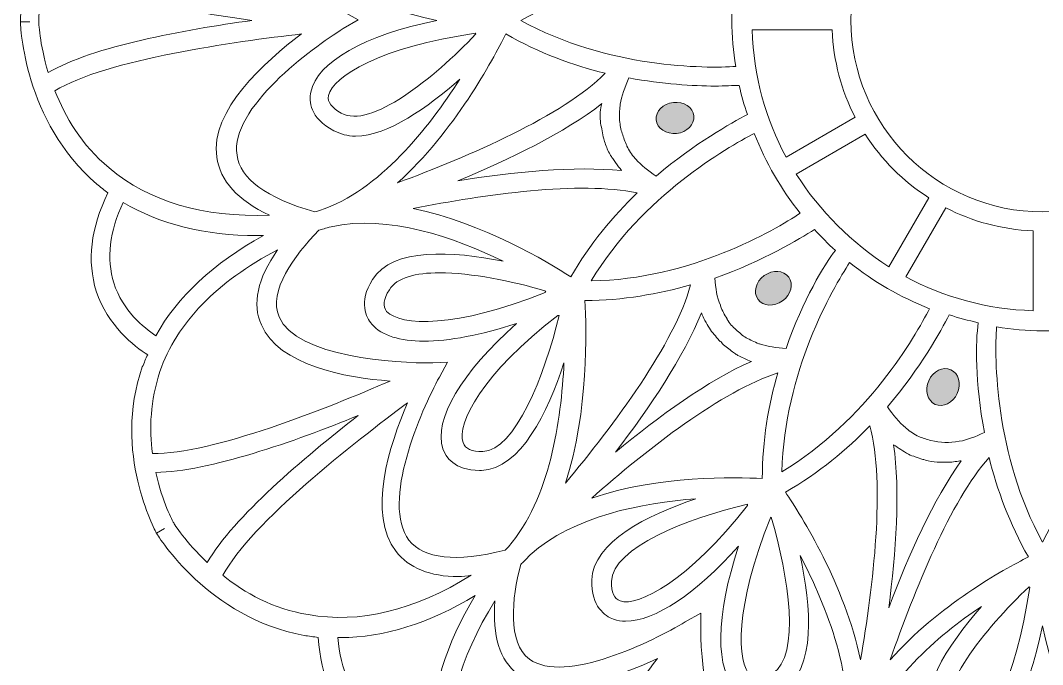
# Model space of a CAD drawing. Header units: inches. Extents: x 0.9 to 5.1, y 0.9 to 5.1.
# Drawn here: x 0.903 to 3, y 1.678 to 3 of the extents above; entities that cross this region are included whole.
import ezdxf

# ---------------------------------------------------------------- set-up
doc = ezdxf.new("R2010")
doc.units = ezdxf.units.IN
doc.header["$MEASUREMENT"] = 0
doc.layers.add('Calque 1', color=7, linetype='Continuous')

# ---------------------------------------------------------------- blocks, each defined once
blk = doc.blocks.new('block 2')
at = {"layer": 'Calque 1', "true_color": 0x414042}
h = blk.add_hatch(color=250, dxfattribs=at)
h.dxf.hatch_style = 2
edge = h.paths.add_edge_path()
edge.add_spline(control_points=[(2.242537043952514, 2.831690202154681), (2.263901017141709, 2.833898120463573), (2.282690125201548, 2.821461637577765), (2.284503757600381, 2.80391280264679), (2.286317389999226, 2.786363967715816), (2.270468803425261, 2.770347757431813), (2.249104830236067, 2.768139839122922), (2.227740857046872, 2.76593192081403), (2.208951748987033, 2.778368403699839), (2.207138116588188, 2.795917238630813), (2.205324484189355, 2.813466073561813), (2.22117307076332, 2.82948228384579), (2.242537043952514, 2.831690202154681)], knot_values=[0, 0, 0, 0, 1, 1, 1, 2, 2, 2, 3, 3, 3, 4, 4, 4, 4], degree=3, periodic=1)
h = blk.add_hatch(color=250, dxfattribs=at)
h.dxf.hatch_style = 2
edge = h.paths.add_edge_path()
edge.add_spline(control_points=[(2.428906033309431, 2.476110251743926), (2.446305203744878, 2.488704836146806), (2.46879673632476, 2.487328549800168), (2.479142203469539, 2.473036490584213), (2.489487794888671, 2.458744259685697), (2.483769571863857, 2.436948549054982), (2.46637040142841, 2.424353964652103), (2.448971230992962, 2.411759380249198), (2.426479946961788, 2.413135323230714), (2.416134355542656, 2.42742755412923), (2.405788888397877, 2.44171961334516), (2.411506862873984, 2.463515667341047), (2.428906033309431, 2.476110251743926)], knot_values=[0, 0, 0, 0, 1, 1, 1, 2, 2, 2, 3, 3, 3, 4, 4, 4, 4], degree=3, periodic=1)
h = blk.add_hatch(color=250, dxfattribs=at)
h.dxf.hatch_style = 2
edge = h.paths.add_edge_path()
edge.add_spline(control_points=[(2.766589447225013, 2.260499668738652), (2.77535883537122, 2.280104609666094), (2.795522412124771, 2.290158091704446), (2.811626532923317, 2.282954637913968), (2.827730653721864, 2.27575118412349), (2.833676304528593, 2.254018913991811), (2.824906916382386, 2.23441397306437), (2.816137528236166, 2.214809032136903), (2.795973951482615, 2.204755550098551), (2.779869830684068, 2.211959003889029), (2.763765709885522, 2.219162457679507), (2.757820059078793, 2.240894727811185), (2.766589447225013, 2.260499668738652)], knot_values=[0, 0, 0, 0, 1, 1, 1, 2, 2, 2, 3, 3, 3, 4, 4, 4, 4], degree=3, periodic=1)
at = {"layer": 'Calque 1', "lineweight": 0}
for points, knots in [([(5.1000001695421, 3), (5.1000001695421, 3.008333418104383), (5.093055725097656, 3.204166624281141), (4.943055894639756, 3.333333333333333), (4.936111450195312, 3.338888804117838), (4.927778032090928, 3.344444486829969), (4.919444613986545, 3.349999957614475), (4.954166836208767, 3.422222137451172), (4.96250025431315, 3.490277820163303), (4.943055894639756, 3.551388846503364), (4.919444613986545, 3.622222264607747), (4.865278032090928, 3.665277693006727), (4.83750025431315, 3.681944317287869), (4.841666751437717, 3.690277735392252), (4.844444698757595, 3.69861094156901), (4.848611195882161, 3.706944359673394), (4.909722222222222, 3.883333206176758), (4.822222391764322, 4.041666666666666), (4.819444444444444, 4.048611111111111), (4.819444444444444, 4.048611111111111), (4.802777608235677, 4.038888931274414), (4.802777608235677, 4.038888931274414), (4.802777608235677, 4.038888931274414), (4.819444444444444, 4.048611111111111), (4.819444444444444, 4.048611111111111), (4.815277947319879, 4.055555555555555), (4.712499830457899, 4.222222222222222), (4.516666836208767, 4.258333312140571), (4.506944444444444, 4.259722179836697), (4.497222476535373, 4.261111047532824), (4.48750008477105, 4.261111047532824), (4.481944613986545, 4.341666645473904), (4.455555809868707, 4.404166645473904), (4.406944698757595, 4.447222179836697), (4.35138914320204, 4.497222158643934), (4.281944698757595, 4.506944444444444), (4.250000423855251, 4.508333312140571), (4.248611450195312, 4.516666624281141), (4.248611450195312, 4.526388910081651), (4.247222476535373, 4.534722222222222), (4.21250025431315, 4.71805551317003), (4.056944529215494, 4.8125), (4.05000008477105, 4.816666709052192), (4.05000008477105, 4.816666709052192), (4.040277693006727, 4.80000008477105), (4.040277693006727, 4.80000008477105), (4.040277693006727, 4.80000008477105), (4.05000008477105, 4.816666709052192), (4.05000008477105, 4.816666709052192), (4.043055640326606, 4.820833418104383), (3.869444529215495, 4.913888931274414), (3.683333502875434, 4.847222222222222), (3.673611111111111, 4.844444486829969), (3.665278116861979, 4.840277777777778), (3.656944698757595, 4.836111068725586), (3.61250008477105, 4.902777777777778), (3.556944529215495, 4.944444444444444), (3.49444474114312, 4.956944359673394), (3.420833587646484, 4.972222116258409), (3.356944825914171, 4.945833206176758), (3.327778074476454, 4.930555449591743), (3.322222603691948, 4.937499894036187), (3.318055894639757, 4.945833206176758), (3.311111450195312, 4.951388782925076), (3.188889185587565, 5.093055407206217), (3.00833363003201, 5.097222116258409), (3.000000423855252, 5.097222116258409), (3.000000423855252, 5.097222116258409), (3.000000423855252, 5.077777650621202), (3.000000423855252, 5.077777650621202), (3.000000423855252, 5.077777650621202), (3.000000423855252, 5.097222116258409), (3.000000423855252, 5.097222116258409), (2.991667005750868, 5.097222116258409), (2.79583379957411, 5.090277671813965), (2.666667090521918, 4.940277629428439), (2.661111619737413, 4.933333184983995), (2.655555937025282, 4.924999872843424), (2.650000466240777, 4.916666560702853), (2.57777828640408, 4.951388782925076), (2.509722603691948, 4.959722095065646), (2.448611577351888, 4.940277629428439), (2.376389397515191, 4.916666560702853), (2.334722730848524, 4.862499872843424), (2.318056106567383, 4.834722095065646), (2.309722688462999, 4.838888804117838), (2.301389482286241, 4.841666539510091), (2.293056064181858, 4.845833248562283), (2.116667217678494, 4.906944380866157), (1.958333757188585, 4.819444338480631), (1.951389312744141, 4.816666603088379), (1.951389312744141, 4.816666603088379), (1.961111492580838, 4.799999978807237), (1.961111492580838, 4.799999978807237), (1.961111492580838, 4.799999978807237), (1.951389312744141, 4.816666603088379), (1.951389312744141, 4.816666603088379), (1.944444868299696, 4.812499894036187), (1.777778201633029, 4.709722201029459), (1.741667111714681, 4.513888888888888), (1.740278244018555, 4.504166709052192), (1.738889376322428, 4.494444423251681), (1.738889376322428, 4.484722243414985), (1.658333778381348, 4.479166666666666), (1.595833778381348, 4.452777756585015), (1.552778244018555, 4.404166645473904), (1.502778265211317, 4.348611089918348), (1.493055979410807, 4.279166645473904), (1.491667111714681, 4.247222158643934), (1.48333379957411, 4.245833290947808), (1.4736115137736, 4.245833290947808), (1.465278201633029, 4.244444423251681), (1.281944910685221, 4.209722306993273), (1.187500423855252, 4.054166581895617), (1.18333371480306, 4.047222137451172), (1.18333371480306, 4.047222137451172), (1.200000339084201, 4.037499957614474), (1.200000339084201, 4.037499957614474), (1.200000339084201, 4.037499957614474), (1.18333371480306, 4.047222137451172), (1.18333371480306, 4.047222137451172), (1.179167005750868, 4.040277693006727), (1.087500360276964, 3.866666581895616), (1.152778201633029, 3.680555555555555), (1.155555937025282, 3.670833375718858), (1.159722646077474, 3.662499957614475), (1.163889355129666, 3.654166751437717), (1.097222646077474, 3.609722349378798), (1.055555979410807, 3.554166793823242), (1.043056064181858, 3.491666793823242), (1.027778307596842, 3.418055640326606), (1.054167217678494, 3.354166878594292), (1.069444974263509, 3.325000127156575), (1.062500529819065, 3.31944465637207), (1.054167217678494, 3.315277947319878), (1.048611640930176, 3.308333502875434), (0.9069450166490343, 3.186111238267686), (0.9027783075968424, 3.005555682712131), (0.9027783075968424, 2.997222476535373), (0.9027783075968424, 2.997222476535373), (0.9222227732340494, 2.997222476535373), (0.9222227732340494, 2.997222476535373), (0.9222227732340494, 2.997222476535373), (0.9027783075968424, 2.997222476535373), (0.9027783075968424, 2.997222476535373), (0.9027783075968424, 2.988889058430989), (0.9097227520412868, 2.793055852254231), (1.059722794426812, 2.66388914320204), (1.066667238871256, 2.658333672417534), (1.075000551011827, 2.65138922797309), (1.081944995456272, 2.645833545260959), (1.047222773234049, 2.573611365424262), (1.038889461093479, 2.505555682712131), (1.058333926730686, 2.44444465637207), (1.081944995456272, 2.373611450195312), (1.136111683315701, 2.330555809868706), (1.163889461093479, 2.313888973659939), (1.159722752041287, 2.305555555555555), (1.156945016649034, 2.297222137451172), (1.152778307596842, 2.28888914320204), (1.091667175292969, 2.11250008477105), (1.179167217678494, 1.954166836208767), (1.181944953070746, 1.947222391764323), (1.181944953070746, 1.947222391764323), (1.198611577351888, 1.956944783528646), (1.198611577351888, 1.956944783528646), (1.198611577351888, 1.956944783528646), (1.181944953070746, 1.947222391764323), (1.181944953070746, 1.947222391764323), (1.186111662122938, 1.940277947319878), (1.288889355129666, 1.773611280653212), (1.484722773234049, 1.73750008477105), (1.494444953070746, 1.736111111111111), (1.504167238871256, 1.734722137451172), (1.513889418707953, 1.733333587646484), (1.519444995456272, 1.652778201633029), (1.545833905537923, 1.590278201633029), (1.594445016649034, 1.547222561306423), (1.65000057220459, 1.497222476535373), (1.719445016649034, 1.487500508626302), (1.751389503479004, 1.486111534966363), (1.75277837117513, 1.477778116861979), (1.75277837117513, 1.468056148952908), (1.754167238871256, 1.459722730848524), (1.788889567057292, 1.27638922797309), (1.944445080227322, 1.181944953070746), (1.951389524671766, 1.177778455946181), (1.951389524671766, 1.177778455946181), (1.961111704508463, 1.194445292154948), (1.961111704508463, 1.194445292154948), (1.961111704508463, 1.194445292154948), (1.951389524671766, 1.177778455946181), (1.951389524671766, 1.177778455946181), (1.956944995456272, 1.175000508626302), (2.05277845594618, 1.123611874050564), (2.17777845594618, 1.123611874050564), (2.2222228580051, 1.123611874050564), (2.270833969116211, 1.130556318495009), (2.319445080227322, 1.147223154703776), (2.327778498331706, 1.150001102023654), (2.337500678168403, 1.15416759914822), (2.34583388434516, 1.158334096272786), (2.39027828640408, 1.091667599148221), (2.445833841959635, 1.050000932481554), (2.508333841959635, 1.037500593397352), (2.523611704508463, 1.034722646077474), (2.540278328789605, 1.033334096272786), (2.554167217678494, 1.033334096272786), (2.60833379957411, 1.033334096272786), (2.651389439900716, 1.052778455946181), (2.673611746893989, 1.063889821370443), (2.679167217678494, 1.056945376925998), (2.683333926730686, 1.048611958821615), (2.69027837117513, 1.04166751437717), (2.812500635782877, 0.9000006781684027), (2.993056191338433, 0.8958341810438367), (3.001389397515191, 0.8958341810438367), (3.001389397515191, 0.8958341810438367), (3.001389397515191, 0.9152785407172308), (3.001389397515191, 0.9152785407172308), (3.001389397515191, 0.9152785407172308), (3.001389397515191, 0.8958341810438367), (3.001389397515191, 0.8958341810438367), (3.009722815619575, 0.8958341810438367), (3.205556021796332, 0.9027786254882812), (3.334722730848524, 1.052778455946181), (3.341667175292969, 1.059722900390625), (3.34583388434516, 1.068056318495009), (3.351389355129665, 1.076389736599392), (3.397222730848524, 1.05416742960612), (3.441667132907444, 1.04166751437717), (3.484722773234049, 1.04166751437717), (3.508333841959635, 1.04166751437717), (3.530556148952908, 1.045834011501736), (3.552778244018555, 1.052778455946181), (3.623611450195312, 1.076389736599392), (3.666667090521918, 1.130556318495009), (3.683333926730686, 1.158334096272786), (3.691667344835069, 1.15416759914822), (3.700000762939453, 1.151389651828342), (3.708333757188585, 1.147223154703776), (3.754166920979817, 1.131945292154948), (3.798611534966363, 1.125000847710503), (3.840278201633029, 1.125000847710503), (3.958333757188585, 1.125000847710503), (4.045833587646484, 1.173611958821615), (4.051389482286242, 1.176389906141493), (4.051389482286242, 1.176389906141493), (4.041667090521918, 1.19305674235026), (4.041667090521918, 1.19305674235026), (4.041667090521918, 1.19305674235026), (4.051389482286242, 1.176389906141493), (4.051389482286242, 1.176389906141493), (4.058333926730685, 1.180556403266059), (4.225000593397352, 1.283334520128038), (4.261111789279513, 1.47916751437717), (4.262500762939453, 1.488889906141493), (4.263889736599392, 1.498611874050564), (4.263889736599392, 1.506945292154948), (4.344445122612847, 1.512500762939453), (4.406945122612847, 1.538889567057292), (4.450000762939453, 1.587500678168403), (4.500000847710504, 1.643056233723958), (4.509722815619575, 1.711111704508463), (4.511111789279513, 1.744444953070746), (4.519445207383897, 1.745833926730686), (4.529167175292969, 1.747222900390625), (4.537500593397352, 1.748611450195312), (4.720834096272786, 1.783333672417535), (4.81527837117513, 1.938889397515191), (4.819444868299696, 1.945833841959635), (4.819444868299696, 1.945833841959635), (4.802778032090928, 1.955556233723958), (4.802778032090928, 1.955556233723958), (4.802778032090928, 1.955556233723958), (4.819444868299696, 1.945833841959635), (4.819444868299696, 1.945833841959635), (4.823611365424262, 1.95277828640408), (4.915278116861979, 2.126389397515191), (4.850000593397352, 2.312500423855252), (4.847222646077474, 2.322222815619575), (4.843056148952908, 2.330555809868706), (4.838889651828342, 2.33888922797309), (4.905556148952908, 2.383333841959635), (4.947222815619575, 2.438889397515191), (4.959723154703775, 2.501389185587565), (4.975001017252604, 2.575000339084201), (4.948612213134766, 2.638889100816515), (4.934723324245876, 2.666666878594292), (4.941667768690321, 2.672222349378798), (4.948612213134766, 2.677778032090929), (4.955556657579209, 2.683333502875434), (5.095833248562283, 2.811111026340061), (5.1000001695421, 2.991666581895616), (5.1000001695421, 3), (5.1000001695421, 3), (5.080555809868707, 3), (5.080555809868707, 3), (5.080555809868707, 3), (5.1000001695421, 3), (5.1000001695421, 3)], [0, 0, 0, 0, 1, 1, 1, 2, 2, 2, 3, 3, 3, 4, 4, 4, 5, 5, 5, 6, 6, 6, 7, 7, 7, 8, 8, 8, 9, 9, 9, 10, 10, 10, 11, 11, 11, 12, 12, 12, 13, 13, 13, 14, 14, 14, 15, 15, 15, 16, 16, 16, 17, 17, 17, 18, 18, 18, 19, 19, 19, 20, 20, 20, 21, 21, 21, 22, 22, 22, 23, 23, 23, 24, 24, 24, 25, 25, 25, 26, 26, 26, 27, 27, 27, 28, 28, 28, 29, 29, 29, 30, 30, 30, 31, 31, 31, 32, 32, 32, 33, 33, 33, 34, 34, 34, 35, 35, 35, 36, 36, 36, 37, 37, 37, 38, 38, 38, 39, 39, 39, 40, 40, 40, 41, 41, 41, 42, 42, 42, 43, 43, 43, 44, 44, 44, 45, 45, 45, 46, 46, 46, 47, 47, 47, 48, 48, 48, 49, 49, 49, 50, 50, 50, 51, 51, 51, 52, 52, 52, 53, 53, 53, 54, 54, 54, 55, 55, 55, 56, 56, 56, 57, 57, 57, 58, 58, 58, 59, 59, 59, 60, 60, 60, 61, 61, 61, 62, 62, 62, 63, 63, 63, 64, 64, 64, 65, 65, 65, 66, 66, 66, 67, 67, 67, 68, 68, 68, 69, 69, 69, 70, 70, 70, 71, 71, 71, 72, 72, 72, 73, 73, 73, 74, 74, 74, 75, 75, 75, 76, 76, 76, 77, 77, 77, 78, 78, 78, 79, 79, 79, 80, 80, 80, 81, 81, 81, 82, 82, 82, 83, 83, 83, 84, 84, 84, 85, 85, 85, 86, 86, 86, 87, 87, 87, 88, 88, 88, 89, 89, 89, 90, 90, 90, 91, 91, 91, 92, 92, 92, 93, 93, 93, 94, 94, 94, 95, 95, 95, 96, 96, 96, 97, 97, 97, 98, 98, 98, 99, 99, 99, 100, 100, 100, 100]), ([(3, 2.606944402058919), (2.783333248562283, 2.606944402058919), (2.606944402058919, 2.783333248562283), (2.606944402058919, 3), (2.606944402058919, 3.216666751437717), (2.783333248562283, 3.393055597941081), (3, 3.393055597941081), (3.216666751437717, 3.393055597941081), (3.393055597941081, 3.216666751437717), (3.393055597941081, 3), (3.393055597941081, 2.783333248562283), (3.216666751437717, 2.606944402058919), (3, 2.606944402058919)], [0, 0, 0, 0, 1, 1, 1, 2, 2, 2, 3, 3, 3, 4, 4, 4, 4]), ([(1.565277735392252, 2.983333375718858), (1.565277735392252, 2.983333375718858), (1.595833248562283, 3.001388973659939), (1.595833248562283, 3.001388973659939), (1.595833248562283, 3.001388973659939), (1.565277735392252, 3.018055597941081), (1.565277735392252, 3.018055597941081), (1.498611026340061, 3.054166793823242), (1.329166624281142, 3.166666666666667), (1.340277777777778, 3.256944444444444), (1.347222222222222, 3.313888973659939), (1.429166687859429, 3.349999957614475), (1.5, 3.369444529215495), (1.505555576748318, 3.368055555555555), (1.513888888888889, 3.365277820163303), (1.526388910081651, 3.36250008477105), (1.640277756585015, 3.326388888888889), (1.736111111111111, 3.215277777777778), (1.797222137451172, 3.125), (1.71805551317003, 3.194444444444444), (1.61527771419949, 3.263888888888889), (1.545833269755045, 3.226388931274414), (1.497222158643934, 3.200000127156575), (1.495833290947808, 3.165277904934353), (1.498611026340061, 3.147222306993272), (1.511111047532823, 3.084722306993272), (1.611111005147298, 3.030555725097656), (1.756944338480631, 3), (1.609722137451172, 2.969444486829969), (1.51111094156901, 2.915277693006727), (1.498611026340061, 2.852777693006727), (1.494444317287869, 2.834722095065647), (1.495833290947808, 2.799999872843424), (1.545833269755045, 2.773611068725586), (1.559722158643934, 2.766666624281141), (1.573611047532823, 2.76249991522895), (1.590277671813965, 2.76249991522895), (1.656944380866157, 2.76249991522895), (1.738888740539551, 2.822222179836697), (1.804166581895616, 2.879166497124566), (1.74027771419949, 2.779166539510091), (1.640277650621202, 2.651388804117838), (1.516666624281142, 2.609722137451172), (1.513888888888889, 2.608333163791233), (1.511111047532823, 2.608333163791233), (1.506944444444444, 2.606944402058919), (1.40694448682997, 2.636111153496636), (1.35277779897054, 2.674999872843424), (1.347222222222222, 2.723610983954535), (1.331944465637207, 2.819444444444444), (1.5, 2.943055470784505), (1.565277735392252, 2.983333375718858)], [0, 0, 0, 0, 1, 1, 1, 2, 2, 2, 3, 3, 3, 4, 4, 4, 5, 5, 5, 6, 6, 6, 7, 7, 7, 8, 8, 8, 9, 9, 9, 10, 10, 10, 11, 11, 11, 12, 12, 12, 13, 13, 13, 14, 14, 14, 15, 15, 15, 16, 16, 16, 17, 17, 17, 17]), ([(1.377777735392252, 3), (1.238888846503364, 2.980555640326606), (1.05277771419949, 2.947222179836697), (0.9597222010294596, 2.893055597941081), (0.9416666030883789, 2.952777862548828), (0.9402777353922526, 2.997222264607747), (0.9402777353922526, 3), (0.9402777353922526, 3.002777735392252), (0.9416666030883789, 3.048611111111111), (0.9597222010294596, 3.105555640326606), (1.054166687859429, 3.052777820163303), (1.238888846503364, 3.019444359673394), (1.377777735392252, 3)], [0, 0, 0, 0, 1, 1, 1, 2, 2, 2, 3, 3, 3, 4, 4, 4, 4]), ([(1.929166581895616, 3), (2.108333163791233, 3.098611195882161), (2.308333290947808, 3.098611195882161), (2.370833290947808, 3.094444486829969), (2.366666581895616, 3.063888973659939), (2.362499872843424, 3.031944486829969), (2.362499872843424, 3), (2.362499872843424, 2.96805551317003), (2.365277608235677, 2.936111026340061), (2.370833290947808, 2.90555551317003), (2.308333290947808, 2.901388804117838), (2.108333375718858, 2.901388804117838), (1.929166581895616, 3)], [0, 0, 0, 0, 1, 1, 1, 2, 2, 2, 3, 3, 3, 4, 4, 4, 4]), ([(2.404166751437717, 2.980555640326606), (2.404166751437717, 2.980555640326606), (2.568055682712131, 2.980555640326606), (2.568055682712131, 2.980555640326606), (2.570833418104383, 2.916666666666667), (2.587500042385525, 2.855555640326606), (2.615277820163303, 2.801389058430989), (2.615277820163303, 2.801389058430989), (2.473611195882161, 2.719444698757596), (2.473611195882161, 2.719444698757596), (2.431944529215495, 2.797222137451172), (2.406944486829969, 2.886111153496636), (2.404166751437717, 2.980555640326606)], [0, 0, 0, 0, 1, 1, 1, 2, 2, 2, 3, 3, 3, 4, 4, 4, 4]), ([(0.9736110899183484, 2.855555640326606), (1.077777756585015, 2.919444613986545), (1.345833248562283, 2.95694457160102), (1.479166666666667, 2.972222222222222), (1.404166645473904, 2.915277693006727), (1.291666666666667, 2.815277735392252), (1.305555555555556, 2.719444486829969), (1.3125, 2.670833375718858), (1.348611089918349, 2.630555682712131), (1.413888931274414, 2.599999957614475), (1.276388910081651, 2.595833248562283), (1.166666666666667, 2.627777735392252), (1.084722306993273, 2.697222179836697), (1.027777777777778, 2.744444529215495), (0.9944444232516818, 2.802777820163303), (0.9736110899183484, 2.855555640326606)], [0, 0, 0, 0, 1, 1, 1, 2, 2, 2, 3, 3, 3, 4, 4, 4, 5, 5, 5, 5]), ([(1.836111068725586, 2.973611195882161), (1.836111068725586, 2.973611195882161), (1.837500042385525, 2.972222222222222), (1.837500042385525, 2.972222222222222), (1.75, 2.880555470784505), (1.620833396911621, 2.776388804117838), (1.561111132303874, 2.809722264607747), (1.541666666666667, 2.820833418104383), (1.53194448682997, 2.83194457160102), (1.534722222222222, 2.845833460489909), (1.543055534362793, 2.884722179836697), (1.641666624281141, 2.945833418104383), (1.836111068725586, 2.973611195882161)], [0, 0, 0, 0, 1, 1, 1, 2, 2, 2, 3, 3, 3, 4, 4, 4, 4]), ([(1.898611068725586, 2.972222222222222), (1.966666539510091, 2.933333290947808), (2.037499957614475, 2.906944486829969), (2.102777693006727, 2.891666624281141), (2.016666624281141, 2.804166581895616), (1.822222179836697, 2.720833248562283), (1.676388846503364, 2.666666666666667), (1.793055640326606, 2.770833333333333), (1.872222264607747, 2.919444402058919), (1.898611068725586, 2.972222222222222)], [0, 0, 0, 0, 1, 1, 1, 2, 2, 2, 3, 3, 3, 3]), ([(2.206944359673394, 2.680555555555555), (2.190277735392252, 2.691666709052192), (2.176388846503364, 2.702777862548828), (2.165277693006727, 2.715277777777778), (2.165277693006727, 2.715277777777778), (2.163888719346788, 2.716666751437717), (2.163888719346788, 2.716666751437717), (2.156944274902344, 2.7250001695421), (2.151388804117838, 2.733333375718858), (2.147222095065647, 2.741666793823242), (2.147222095065647, 2.741666793823242), (2.147222095065647, 2.741666793823242), (2.147222095065647, 2.743055767483181), (2.143055386013455, 2.751389185587565), (2.140277650621202, 2.759722391764323), (2.13749991522895, 2.768055809868706), (2.134722179836697, 2.77638922797309), (2.133333206176758, 2.784722434149848), (2.131944444444444, 2.794444613986545), (2.131944444444444, 2.794444613986545), (2.131944444444444, 2.795833587646484), (2.131944444444444, 2.795833587646484), (2.131944444444444, 2.805555767483181), (2.131944444444444, 2.815277947319878), (2.133333418104383, 2.825000339084201), (2.133333418104383, 2.826389312744141), (2.133333418104383, 2.826389312744141), (2.133333418104383, 2.827778074476454), (2.136111153496636, 2.844444698757596), (2.143055597941081, 2.863889270358615), (2.151389016045465, 2.88194465637207), (2.220833460489909, 2.86944474114312), (2.283333460489909, 2.865278032090929), (2.327777862548828, 2.865278032090929), (2.348611195882161, 2.865278032090929), (2.365277820163303, 2.866667005750868), (2.377777947319878, 2.866667005750868), (2.38194465637207, 2.845833672417534), (2.387500127156575, 2.826389312744141), (2.39444457160102, 2.80694474114312), (2.361111111111111, 2.788888931274414), (2.287499957614475, 2.748611026340061), (2.206944359673394, 2.680555555555555)], [0, 0, 0, 0, 1, 1, 1, 2, 2, 2, 3, 3, 3, 4, 4, 4, 5, 5, 5, 6, 6, 6, 7, 7, 7, 8, 8, 8, 9, 9, 9, 10, 10, 10, 11, 11, 11, 12, 12, 12, 13, 13, 13, 14, 14, 14, 14]), ([(2.242537043952514, 2.831690202154681), (2.263901017141709, 2.833898120463573), (2.282690125201548, 2.821461637577765), (2.284503757600381, 2.80391280264679), (2.286317389999226, 2.786363967715816), (2.270468803425261, 2.770347757431813), (2.249104830236067, 2.768139839122922), (2.227740857046872, 2.76593192081403), (2.208951748987033, 2.778368403699839), (2.207138116588188, 2.795917238630813), (2.205324484189355, 2.813466073561813), (2.22117307076332, 2.82948228384579), (2.242537043952514, 2.831690202154681)], [0, 0, 0, 0, 1, 1, 1, 2, 2, 2, 3, 3, 3, 4, 4, 4, 4]), ([(2.09305551317003, 2.793055640326606), (2.09305551317003, 2.7875001695421), (2.094444486829969, 2.781944486829969), (2.095833248562283, 2.777777777777778), (2.097222222222222, 2.772222306993272), (2.097222222222222, 2.766666624281141), (2.098610983954535, 2.761111153496636), (2.098610983954535, 2.759722179836697), (2.099999957614475, 2.758333418104383), (2.099999957614475, 2.756944444444444), (2.099999957614475, 2.755555470784505), (2.099999957614475, 2.752777735392252), (2.101388931274414, 2.751388973659939), (2.104166666666667, 2.743055555555555), (2.106944402058919, 2.734722349378798), (2.111111111111111, 2.727777904934353), (2.111111111111111, 2.726388931274414), (2.11250008477105, 2.726388931274414), (2.11250008477105, 2.7250001695421), (2.11250008477105, 2.723611195882161), (2.113889058430989, 2.722222434149848), (2.115277820163303, 2.720833460489909), (2.116666793823242, 2.718055725097656), (2.119444529215495, 2.715277989705403), (2.120833290947808, 2.712500042385525), (2.125, 2.70694457160102), (2.129166709052192, 2.700000127156575), (2.133333206176758, 2.695833418104383), (2.134722179836697, 2.694444444444444), (2.134722179836697, 2.693055682712131), (2.13611094156901, 2.691666709052192), (2.040277693006727, 2.701388888888889), (1.913888719346788, 2.688888973659939), (1.799999872843424, 2.670833375718858), (1.906944274902344, 2.715277777777778), (2.019444359673394, 2.76944457160102), (2.095833248562283, 2.829166624281141), (2.091666751437717, 2.818055470784505), (2.091666751437717, 2.805555555555555), (2.09305551317003, 2.793055640326606)], [0, 0, 0, 0, 1, 1, 1, 2, 2, 2, 3, 3, 3, 4, 4, 4, 5, 5, 5, 6, 6, 6, 7, 7, 7, 8, 8, 8, 9, 9, 9, 10, 10, 10, 11, 11, 11, 12, 12, 12, 13, 13, 13, 13]), ([(2.073611153496636, 2.465277777777778), (2.179166793823242, 2.640277862548828), (2.352777904934353, 2.738888846503364), (2.408333460489909, 2.768055597941081), (2.431944529215495, 2.708333333333333), (2.463889016045464, 2.652777777777778), (2.502777947319878, 2.604166666666667), (2.44999991522895, 2.569444444444444), (2.277777777777778, 2.46805551317003), (2.073611153496636, 2.465277777777778)], [0, 0, 0, 0, 1, 1, 1, 2, 2, 2, 3, 3, 3, 3]), ([(2.494444529215495, 2.684722264607747), (2.494444529215495, 2.684722264607747), (2.636111153496636, 2.766666624281141), (2.636111153496636, 2.766666624281141), (2.669444402058919, 2.713888804117838), (2.713889016045464, 2.669444402058919), (2.766666624281141, 2.636111153496636), (2.766666624281141, 2.636111153496636), (2.684722264607747, 2.494444529215495), (2.684722264607747, 2.494444529215495), (2.608333375718858, 2.543055640326606), (2.543055640326606, 2.608333375718858), (2.494444529215495, 2.684722264607747)], [0, 0, 0, 0, 1, 1, 1, 2, 2, 2, 3, 3, 3, 4, 4, 4, 4]), ([(2.168055640326606, 2.645833333333333), (2.119444529215495, 2.598611195882161), (2.070833418104383, 2.541666666666667), (2.031944486829969, 2.473611195882161), (1.984722349378798, 2.504166709052192), (1.851388931274414, 2.584722306993272), (1.708333333333333, 2.613889058430989), (1.855555640326606, 2.643055597941081), (2.051388846503364, 2.670833375718858), (2.168055640326606, 2.645833333333333)], [0, 0, 0, 0, 1, 1, 1, 2, 2, 2, 3, 3, 3, 3]), ([(1.09444448682997, 2.461111068725586), (1.079166730244954, 2.511111153496636), (1.084722306993273, 2.566666709052192), (1.113888952467177, 2.626388761732313), (1.188888973659939, 2.581944359673394), (1.280555619133843, 2.558333290947808), (1.388888888888889, 2.558333290947808), (1.393055597941081, 2.558333290947808), (1.397222201029459, 2.558333290947808), (1.401388910081651, 2.558333290947808), (1.298611111111111, 2.501388761732313), (1.225000063578288, 2.433333502875434), (1.180555555555556, 2.352777693006727), (1.15555551317003, 2.369444529215495), (1.112499978807237, 2.404166751437717), (1.09444448682997, 2.461111068725586)], [0, 0, 0, 0, 1, 1, 1, 2, 2, 2, 3, 3, 3, 4, 4, 4, 5, 5, 5, 5]), ([(1.748611132303874, 2.297222137451172), (1.673611111111111, 2.295833163791233), (1.46944448682997, 2.308333079020182), (1.433333290947808, 2.391666412353516), (1.411111089918349, 2.444444020589192), (1.463888804117838, 2.516666412353516), (1.515277756585015, 2.569444232516819), (1.520833333333333, 2.570833206176758), (1.529166645473904, 2.57361094156901), (1.54027779897054, 2.576388676961263), (1.656944486829969, 2.602777481079102), (1.794444402058919, 2.55416636996799), (1.893055597941081, 2.505555258856879), (1.790277904934353, 2.526388592190213), (1.666666666666667, 2.534722010294596), (1.625, 2.468055301242404), (1.595833354526096, 2.420833163791233), (1.612499978807237, 2.390277438693576), (1.623611132303874, 2.376388549804688), (1.644444465637207, 2.352777269151475), (1.681944423251682, 2.341666327582465), (1.730555534362793, 2.341666327582465), (1.781944486829969, 2.341666327582465), (1.847222222222222, 2.354166242811415), (1.920833375718858, 2.377777523464627), (1.808333290947808, 2.277777353922526), (1.75, 2.180555131700304), (1.769444465637207, 2.120833079020182), (1.775000042385525, 2.104166242811415), (1.793055640326606, 2.076388465033637), (1.844444486829969, 2.076388465033637), (1.845833460489909, 2.076388465033637), (1.847222222222222, 2.076388465033637), (1.848611195882161, 2.076388465033637), (1.929166793823242, 2.079166412353516), (1.984722349378798, 2.195832994249132), (2.018055597941081, 2.29722171359592), (2.012500127156575, 2.179166158040364), (1.988888846503364, 2.018054962158203), (1.904166751437717, 1.919443766276042), (1.901389016045464, 1.916665818956163), (1.900000042385525, 1.915277269151476), (1.897222306993273, 1.912499321831597), (1.795833375718858, 1.887499491373698), (1.730555640326606, 1.894443935818142), (1.700000127156575, 1.93333265516493), (1.641666836208767, 2.009721544053819), (1.725000169542101, 2.199999491373698), (1.762500127156575, 2.268054962158203), (1.762500127156575, 2.268054962158203), (1.779166751437717, 2.298610687255859), (1.779166751437717, 2.298610687255859), (1.779166751437717, 2.298610687255859), (1.748611132303874, 2.297222137451172), (1.748611132303874, 2.297222137451172)], [0, 0, 0, 0, 1, 1, 1, 2, 2, 2, 3, 3, 3, 4, 4, 4, 5, 5, 5, 6, 6, 6, 7, 7, 7, 8, 8, 8, 9, 9, 9, 10, 10, 10, 11, 11, 11, 12, 12, 12, 13, 13, 13, 14, 14, 14, 15, 15, 15, 16, 16, 16, 17, 17, 17, 18, 18, 18, 18]), ([(2.719444486829969, 2.473611195882161), (2.719444486829969, 2.473611195882161), (2.801388846503364, 2.615277820163303), (2.801388846503364, 2.615277820163303), (2.85555542839898, 2.587500042385525), (2.915277693006727, 2.570833418104383), (2.98055542839898, 2.568055682712131), (2.98055542839898, 2.568055682712131), (2.98055542839898, 2.404166751437717), (2.98055542839898, 2.404166751437717), (2.886111153496636, 2.406944274902344), (2.797222137451172, 2.431944529215495), (2.719444486829969, 2.473611195882161)], [0, 0, 0, 0, 1, 1, 1, 2, 2, 2, 3, 3, 3, 4, 4, 4, 4]), ([(2.473611195882161, 2.326388888888889), (2.454166836208767, 2.327777862548828), (2.436111238267686, 2.330555386013455), (2.419444613986545, 2.336111280653212), (2.419444613986545, 2.336111280653212), (2.418055640326606, 2.336111280653212), (2.418055640326606, 2.336111280653212), (2.408333460489909, 2.340277777777778), (2.400000042385525, 2.344444698757596), (2.391666836208767, 2.348611195882161), (2.391666836208767, 2.348611195882161), (2.391666836208767, 2.348611195882161), (2.391666836208767, 2.348611195882161), (2.384722391764323, 2.352777693006727), (2.377777947319878, 2.359722137451172), (2.370833502875434, 2.365278032090929), (2.363889058430989, 2.370833502875434), (2.358333587646484, 2.377777947319878), (2.352777904934353, 2.386111365424262), (2.352777904934353, 2.386111365424262), (2.352777904934353, 2.386111365424262), (2.352777904934353, 2.387500339084201), (2.347222434149848, 2.395833757188585), (2.343055725097656, 2.404167175292969), (2.338889016045464, 2.41388914320204), (2.338889016045464, 2.41388914320204), (2.338889016045464, 2.415278116861979), (2.338889016045464, 2.415278116861979), (2.33194457160102, 2.431944953070746), (2.329166836208767, 2.450000339084201), (2.327777862548828, 2.470833672417534), (2.427777820163303, 2.506944868299696), (2.501388973659939, 2.551389270358615), (2.531944486829969, 2.57083363003201), (2.545833375718858, 2.555555767483181), (2.559722264607747, 2.541666878594292), (2.575000127156575, 2.527777989705403), (2.552777820163303, 2.5), (2.508333418104383, 2.426389058430989), (2.473611195882161, 2.326388888888889)], [0, 0, 0, 0, 1, 1, 1, 2, 2, 2, 3, 3, 3, 4, 4, 4, 5, 5, 5, 6, 6, 6, 7, 7, 7, 8, 8, 8, 9, 9, 9, 10, 10, 10, 11, 11, 11, 12, 12, 12, 13, 13, 13, 13]), ([(1.188888867696126, 2.279166751437717), (1.223611089918349, 2.379166920979817), (1.305555555555556, 2.463889016045464), (1.430555555555556, 2.529166751437717), (1.388888888888889, 2.469444486829969), (1.377777735392252, 2.418055640326606), (1.397222201029459, 2.375), (1.433333290947808, 2.291666666666667), (1.569444444444444, 2.266666836208767), (1.661111089918348, 2.259722391764323), (1.536111089918349, 2.205555809868707), (1.294444402058919, 2.108333587646484), (1.173611111111111, 2.111111111111111), (1.166666666666667, 2.161111195882161), (1.169444402058919, 2.219444274902344), (1.188888867696126, 2.279166751437717)], [0, 0, 0, 0, 1, 1, 1, 2, 2, 2, 3, 3, 3, 4, 4, 4, 5, 5, 5, 5]), ([(2.465277777777778, 2.07361094156901), (2.469444486829969, 2.277777777777778), (2.569444444444444, 2.44999991522895), (2.604166666666667, 2.502777523464627), (2.652777777777778, 2.463888592190213), (2.708333333333333, 2.431944105360243), (2.768055597941081, 2.408333248562283), (2.738888846503364, 2.351388719346788), (2.640277862548828, 2.179166581895616), (2.465277777777778, 2.07361094156901)], [0, 0, 0, 0, 1, 1, 1, 2, 2, 2, 3, 3, 3, 3]), ([(1.979166666666667, 2.441666497124566), (1.797222137451172, 2.368055555555555), (1.681944423251682, 2.372222052680121), (1.654166645473904, 2.402777777777778), (1.645833333333333, 2.4125001695421), (1.647222201029459, 2.427777608235677), (1.659722222222222, 2.447222179836697), (1.674999978807237, 2.472222222222222), (1.713888910081651, 2.481944402058919), (1.762500021192762, 2.481944402058919), (1.827777862548828, 2.481944402058919), (1.911111195882161, 2.465277777777778), (1.980555640326606, 2.444444444444444), (1.979166666666667, 2.441666497124566), (1.979166666666667, 2.441666497124566), (1.979166666666667, 2.441666497124566)], [0, 0, 0, 0, 1, 1, 1, 2, 2, 2, 3, 3, 3, 4, 4, 4, 5, 5, 5, 5]), ([(2.428906033309431, 2.476110251743926), (2.446305203744878, 2.488704836146806), (2.46879673632476, 2.487328549800168), (2.479142203469539, 2.473036490584213), (2.489487794888671, 2.458744259685697), (2.483769571863857, 2.436948549054982), (2.46637040142841, 2.424353964652103), (2.448971230992962, 2.411759380249198), (2.426479946961788, 2.413135323230714), (2.416134355542656, 2.42742755412923), (2.405788888397877, 2.44171961334516), (2.411506862873984, 2.463515667341047), (2.428906033309431, 2.476110251743926)], [0, 0, 0, 0, 1, 1, 1, 2, 2, 2, 3, 3, 3, 4, 4, 4, 4]), ([(2.061111026340061, 2.42500008477105), (2.138888888888889, 2.42500008477105), (2.212499830457899, 2.438888973659939), (2.277777777777778, 2.45694457160102), (2.245833290947808, 2.337500254313151), (2.120833290947808, 2.169444613986545), (2.020833333333333, 2.05000008477105), (2.069444444444444, 2.19861094156901), (2.063888973659939, 2.365277608235677), (2.061111026340061, 2.42500008477105), (2.061111026340061, 2.42500008477105), (2.061111026340061, 2.42500008477105), (2.061111026340061, 2.42500008477105)], [0, 0, 0, 0, 1, 1, 1, 2, 2, 2, 3, 3, 3, 4, 4, 4, 4]), ([(2.005555470784505, 2.394444359673394), (2.006944444444444, 2.394444359673394), (2.006944444444444, 2.394444359673394), (2.008333206176758, 2.394444359673394), (1.977777693006727, 2.270833333333333), (1.91805542839898, 2.116666581895616), (1.851388719346788, 2.115277608235677), (1.829166412353516, 2.113888634575738), (1.815277523464627, 2.120833079020182), (1.811111026340061, 2.133332994249132), (1.797222137451172, 2.172222137451172), (1.849999957614475, 2.274999830457899), (2.005555470784505, 2.394444359673394)], [0, 0, 0, 0, 1, 1, 1, 2, 2, 2, 3, 3, 3, 4, 4, 4, 4]), ([(2.402777777777778, 2.30000008477105), (2.313888973659939, 2.261111365424262), (2.212500042385525, 2.1875), (2.123611026340061, 2.113889058430989), (2.194444444444444, 2.205555809868707), (2.263888888888889, 2.309722476535373), (2.299999872843424, 2.400000254313151), (2.304166581895616, 2.388889312744141), (2.309722052680121, 2.379166920979817), (2.316666497124566, 2.368055979410807), (2.319444232516819, 2.363889482286241), (2.322221967909071, 2.359722561306424), (2.326388676961263, 2.355556064181858), (2.329166412353516, 2.351389567057292), (2.333333121405707, 2.347222646077474), (2.33611085679796, 2.343056148952908), (2.337499830457899, 2.341667175292969), (2.338888592190213, 2.340278201633029), (2.340277565850152, 2.340278201633029), (2.341666539510091, 2.33888922797309), (2.341666539510091, 2.337500254313151), (2.343055301242404, 2.336111704508463), (2.349999745686849, 2.330556233723958), (2.356944190131293, 2.325000762939453), (2.363888634575738, 2.319444868299696), (2.365277608235677, 2.318055894639757), (2.36666636996799, 2.318055894639757), (2.36805534362793, 2.316666920979817), (2.370833079020182, 2.315277947319878), (2.372222052680121, 2.313888973659939), (2.374999788072374, 2.312500423855252), (2.383333206176758, 2.308333926730686), (2.390277650621202, 2.304167005750868), (2.39861085679796, 2.301389482286241), (2.401388804117838, 2.30000008477105), (2.402777777777778, 2.30000008477105), (2.402777777777778, 2.30000008477105)], [0, 0, 0, 0, 1, 1, 1, 2, 2, 2, 3, 3, 3, 4, 4, 4, 5, 5, 5, 6, 6, 6, 7, 7, 7, 8, 8, 8, 9, 9, 9, 10, 10, 10, 11, 11, 11, 12, 12, 12, 12]), ([(2.880555470784505, 2.154166751437717), (2.862499872843424, 2.145833333333333), (2.845833248562283, 2.138888888888889), (2.829166624281141, 2.136111365424262), (2.829166624281141, 2.136111365424262), (2.829166624281141, 2.136111365424262), (2.829166624281141, 2.136111365424262), (2.808333290947808, 2.131944868299696), (2.790277693006727, 2.133333418104383), (2.770833333333333, 2.137500339084201), (2.76249991522895, 2.14027828640408), (2.754166709052192, 2.143055809868707), (2.745833290947808, 2.145833757188585), (2.745833290947808, 2.145833757188585), (2.745833290947808, 2.145833757188585), (2.745833290947808, 2.145833757188585), (2.737499872843424, 2.150000254313151), (2.727777693006727, 2.155556148952908), (2.720833248562283, 2.162500593397352), (2.720833248562283, 2.162500593397352), (2.719444274902344, 2.162500593397352), (2.719444274902344, 2.163889567057292), (2.705555386013455, 2.175000508626302), (2.693055470784505, 2.19027837117513), (2.681944317287869, 2.206945207383897), (2.749999788072374, 2.287500593397352), (2.791666454739041, 2.362500932481554), (2.808333290947808, 2.395834181043837), (2.827777650621202, 2.388889736599392), (2.847222222222222, 2.384723239474826), (2.868055555555555, 2.379167344835069), (2.86250008477105, 2.341666751437717), (2.861111111111111, 2.256944444444444), (2.880555470784505, 2.154166751437717)], [0, 0, 0, 0, 1, 1, 1, 2, 2, 2, 3, 3, 3, 4, 4, 4, 5, 5, 5, 6, 6, 6, 7, 7, 7, 8, 8, 8, 9, 9, 9, 10, 10, 10, 11, 11, 11, 11]), ([(3, 1.929166581895616), (2.901388804117838, 2.108333163791233), (2.901388804117838, 2.308333079020182), (2.90555551317003, 2.370833079020182), (2.936111026340061, 2.366666581895616), (2.96805551317003, 2.362499660915799), (3, 2.362499660915799), (3.031944486829969, 2.362499660915799), (3.063888973659939, 2.365277608235677), (3.094444486829969, 2.370833079020182), (3.098611195882161, 2.308333502875434), (3.098611195882161, 2.109722137451172), (3, 1.929166581895616)], [0, 0, 0, 0, 1, 1, 1, 2, 2, 2, 3, 3, 3, 4, 4, 4, 4]), ([(2.766589447225013, 2.260499668738652), (2.77535883537122, 2.280104609666094), (2.795522412124771, 2.290158091704446), (2.811626532923317, 2.282954637913968), (2.827730653721864, 2.27575118412349), (2.833676304528593, 2.254018913991811), (2.824906916382386, 2.23441397306437), (2.816137528236166, 2.214809032136903), (2.795973951482615, 2.204755550098551), (2.779869830684068, 2.211959003889029), (2.763765709885522, 2.219162457679507), (2.757820059078793, 2.240894727811185), (2.766589447225013, 2.260499668738652)], [0, 0, 0, 0, 1, 1, 1, 2, 2, 2, 3, 3, 3, 4, 4, 4, 4]), ([(2.456944359673394, 2.276388804117838), (2.4375, 2.21111085679796), (2.424999872843424, 2.13749991522895), (2.424999872843424, 2.059722052680121), (2.36805534362793, 2.0625), (2.213888804117838, 2.066666497124566), (2.07499991522895, 2.019444359673394), (2.1875, 2.119444529215495), (2.34305551317003, 2.240277608235677), (2.456944359673394, 2.276388804117838)], [0, 0, 0, 0, 1, 1, 1, 2, 2, 2, 3, 3, 3, 3]), ([(1.318055576748318, 1.861111111111111), (1.376388867696126, 1.969444274902344), (1.588888910081651, 2.134722391764323), (1.697222179836697, 2.215277777777778), (1.659722222222222, 2.129166497124566), (1.613888846503364, 1.986111111111111), (1.673611111111111, 1.909722222222222), (1.700000021192762, 1.876388973659939), (1.743055555555555, 1.858333163791233), (1.801388846503364, 1.858333163791233), (1.809722264607747, 1.858333163791233), (1.819444444444444, 1.859722137451172), (1.827777650621202, 1.861111111111111), (1.711110962761773, 1.788888719346788), (1.598610983954535, 1.76111094156901), (1.493055449591743, 1.780555725097656), (1.420833375718858, 1.791666666666667), (1.362499978807237, 1.82499991522895), (1.318055576748318, 1.861111111111111)], [0, 0, 0, 0, 1, 1, 1, 2, 2, 2, 3, 3, 3, 4, 4, 4, 5, 5, 5, 6, 6, 6, 6]), ([(1.216666645473904, 1.969444274902344), (1.215277777777778, 1.970833248562283), (1.194444444444444, 2.01111094156901), (1.180555555555556, 2.072221967909071), (1.288888931274414, 2.07361094156901), (1.466666645473904, 2.13611094156901), (1.595833354526096, 2.188888549804688), (1.484722243414985, 2.102777269151475), (1.340277777777778, 1.980555216471354), (1.286111195882161, 1.887499491373698), (1.241666687859429, 1.929166581895616), (1.21805551317003, 1.966666751437717), (1.216666645473904, 1.969444274902344)], [0, 0, 0, 0, 1, 1, 1, 2, 2, 2, 3, 3, 3, 4, 4, 4, 4]), ([(2.645833333333333, 2.168055640326606), (2.677777820163303, 2.048611111111111), (2.652777777777778, 1.838888804117838), (2.626388973659939, 1.6875), (2.594444486829969, 1.840277777777778), (2.505555682712131, 1.983333163791233), (2.472222222222222, 2.031944274902344), (2.541666666666667, 2.070833418104383), (2.598611195882161, 2.119444529215495), (2.645833333333333, 2.168055640326606)], [0, 0, 0, 0, 1, 1, 1, 2, 2, 2, 3, 3, 3, 3]), ([(2.694444444444444, 2.129166497124566), (2.704166624281141, 2.122222052680121), (2.713888804117838, 2.115277608235677), (2.724999957614475, 2.109722137451172), (2.729166666666667, 2.106944190131293), (2.734722137451172, 2.105555640326606), (2.738888846503364, 2.104166666666667), (2.744444317287869, 2.102777693006727), (2.748611026340061, 2.1000001695421), (2.754166709052192, 2.098611195882161), (2.755555682712131, 2.098611195882161), (2.756944444444444, 2.098611195882161), (2.759722179836697, 2.097222222222222), (2.761111153496636, 2.097222222222222), (2.76249991522895, 2.095833248562283), (2.765277650621202, 2.095833248562283), (2.773611068725586, 2.094444274902344), (2.781944274902344, 2.093055301242404), (2.790277693006727, 2.093055301242404), (2.791666666666667, 2.093055301242404), (2.79305542839898, 2.093055301242404), (2.795833163791233, 2.093055301242404), (2.797222137451172, 2.093055301242404), (2.798610899183485, 2.093055301242404), (2.799999872843424, 2.093055301242404), (2.799999872843424, 2.093055301242404), (2.801388846503364, 2.093055301242404), (2.801388846503364, 2.093055301242404), (2.801388846503364, 2.093055301242404), (2.801388846503364, 2.093055301242404), (2.802777820163303, 2.093055301242404), (2.8125, 2.093055301242404), (2.822222179836697, 2.094444274902344), (2.830555597941081, 2.095833248562283), (2.83194457160102, 2.095833248562283), (2.83194457160102, 2.095833248562283), (2.833333333333333, 2.095833248562283), (2.776388804117838, 2.018055386013455), (2.724999957614475, 1.902777777777778), (2.684722264607747, 1.794444190131293), (2.698611153496636, 1.908333248562283), (2.708333333333333, 2.033333248562283), (2.694444444444444, 2.129166497124566)], [0, 0, 0, 0, 1, 1, 1, 2, 2, 2, 3, 3, 3, 4, 4, 4, 5, 5, 5, 6, 6, 6, 7, 7, 7, 8, 8, 8, 9, 9, 9, 10, 10, 10, 11, 11, 11, 12, 12, 12, 13, 13, 13, 14, 14, 14, 14]), ([(2.890277862548828, 2.102777693006727), (2.906944486829969, 2.037499745686849), (2.931944529215495, 1.966666751437717), (2.970833460489909, 1.89861085679796), (2.920833375718858, 1.873611026340061), (2.784722434149848, 1.798610687255859), (2.687500211927626, 1.687499576144748), (2.73750008477105, 1.830555386013455), (2.811111026340061, 2.013888888888889), (2.890277862548828, 2.102777693006727)], [0, 0, 0, 0, 1, 1, 1, 2, 2, 2, 3, 3, 3, 3]), ([(2.266666624281141, 1.765277862548828), (2.202777650621202, 1.72638914320204), (2.019444359673394, 1.636111365424262), (1.947222179836697, 1.688888973659939), (1.901388804117838, 1.723611195882161), (1.911110983954535, 1.8125), (1.929166581895616, 1.883333418104383), (1.933333290947808, 1.88749991522895), (1.940277735392252, 1.893055809868706), (1.94861094156901, 1.902777777777778), (2.037499745686849, 1.983333163791233), (2.179166581895616, 2.009722391764323), (2.288888719346788, 2.018055386013455), (2.188888761732313, 1.984722137451172), (2.077777650621202, 1.929166581895616), (2.07499991522895, 1.851388719346788), (2.07361094156901, 1.795833163791233), (2.102777693006727, 1.777777777777778), (2.119444317287869, 1.770833333333333), (2.127777735392252, 1.768055386013455), (2.13611094156901, 1.766666836208767), (2.144444359673394, 1.766666836208767), (2.204166624281141, 1.766666836208767), (2.288888719346788, 1.823611365424262), (2.376388761732313, 1.920833587646484), (2.329166624281141, 1.777778201633029), (2.326388676961263, 1.665278116861979), (2.374999788072374, 1.623611450195312), (2.383333206176758, 1.616667005750868), (2.397222095065647, 1.608333587646484), (2.416666454739041, 1.608333587646484), (2.43055534362793, 1.608333587646484), (2.447221967909071, 1.61250008477105), (2.466666539510091, 1.625000423855252), (2.536110983954535, 1.668056064181858), (2.524999830457899, 1.797222561306423), (2.502777735392252, 1.90138922797309), (2.556944317287869, 1.797222561306423), (2.618055555555555, 1.645833757188585), (2.59305551317003, 1.518055809868706), (2.591666539510091, 1.515277862548828), (2.591666539510091, 1.512500339084201), (2.591666539510091, 1.508333418104384), (2.516666624281141, 1.436111026340061), (2.455555386013455, 1.409722222222222), (2.411110983954535, 1.427778032090929), (2.322222179836697, 1.46388922797309), (2.298610899183485, 1.672222561306423), (2.298610899183485, 1.748611450195312), (2.298610899183485, 1.748611450195312), (2.298610899183485, 1.783333672417535), (2.298610899183485, 1.783333672417535), (2.298610899183485, 1.783333672417535), (2.266666624281141, 1.765277862548828), (2.266666624281141, 1.765277862548828)], [0, 0, 0, 0, 1, 1, 1, 2, 2, 2, 3, 3, 3, 4, 4, 4, 5, 5, 5, 6, 6, 6, 7, 7, 7, 8, 8, 8, 9, 9, 9, 10, 10, 10, 11, 11, 11, 12, 12, 12, 13, 13, 13, 14, 14, 14, 15, 15, 15, 16, 16, 16, 17, 17, 17, 18, 18, 18, 18]), ([(2.394444359673394, 2.006944444444444), (2.394444359673394, 2.005555470784505), (2.394444359673394, 2.005555470784505), (2.394444359673394, 2.004166497124566), (2.273611068725586, 1.849999745686849), (2.170833163791233, 1.795833163791233), (2.133333206176758, 1.808333079020182), (2.120833290947808, 1.812499576144748), (2.115277608235677, 1.826388465033637), (2.115277608235677, 1.84861077202691), (2.118055555555555, 1.918055640326606), (2.270833333333333, 1.977777693006727), (2.394444359673394, 2.006944444444444)], [0, 0, 0, 0, 1, 1, 1, 2, 2, 2, 3, 3, 3, 4, 4, 4, 4]), ([(2.441666709052192, 1.979166666666667), (2.441666709052192, 1.979166666666667), (2.443055682712131, 1.979166666666667), (2.443055682712131, 1.980555640326606), (2.479166878594292, 1.858333587646484), (2.504166709052192, 1.695833418104383), (2.445833418104383, 1.659722222222222), (2.426389058430989, 1.647222306993273), (2.411111195882161, 1.645833333333333), (2.401389016045464, 1.654166751437717), (2.372222264607747, 1.680555555555555), (2.368055555555555, 1.797222137451172), (2.441666709052192, 1.979166666666667)], [0, 0, 0, 0, 1, 1, 1, 2, 2, 2, 3, 3, 3, 4, 4, 4, 4]), ([(2.972222222222222, 1.837499830457899), (2.972222222222222, 1.837499830457899), (2.973611195882161, 1.83611085679796), (2.973611195882161, 1.83611085679796), (2.945833418104383, 1.641666412353516), (2.884722391764323, 1.543055216471354), (2.845833460489909, 1.53611077202691), (2.833333545260959, 1.533332824707031), (2.820833418104383, 1.543055216471354), (2.809722264607747, 1.562499576144748), (2.777777777777778, 1.622222052680121), (2.880555470784505, 1.75), (2.972222222222222, 1.837499830457899)], [0, 0, 0, 0, 1, 1, 1, 2, 2, 2, 3, 3, 3, 4, 4, 4, 4]), ([(1.554166687859429, 1.733333163791233), (1.555555555555555, 1.733333163791233), (1.556944423251682, 1.733333163791233), (1.559722264607747, 1.733333163791233), (1.648611174689399, 1.733333163791233), (1.741666687859429, 1.76249991522895), (1.836111068725586, 1.819444444444444), (1.774999936421712, 1.719444274902344), (1.745833290947808, 1.622222052680121), (1.747222158643934, 1.530555725097656), (1.719444380866157, 1.531944698757595), (1.663888825310601, 1.540278116861979), (1.619444423251682, 1.580555809868706), (1.581944465637207, 1.615277608235677), (1.559722264607747, 1.666666666666667), (1.554166687859429, 1.733333163791233)], [0, 0, 0, 0, 1, 1, 1, 2, 2, 2, 3, 3, 3, 4, 4, 4, 5, 5, 5, 5]), ([(1.876388973659939, 1.808333502875434), (1.870833502875434, 1.736111111111111), (1.886111153496636, 1.686111450195312), (1.923611111111111, 1.658333672417535), (1.995833290947808, 1.604167090521918), (2.126388973659939, 1.65138922797309), (2.209722306993272, 1.690277947319878), (2.127777947319879, 1.580555809868706), (1.966666751437717, 1.375), (1.861111111111111, 1.318055894639757), (1.831944359673394, 1.356944613986545), (1.804166581895616, 1.408333672417535), (1.791666666666667, 1.470833672417535), (1.772222201029459, 1.57499991522895), (1.801388846503364, 1.688888973659939), (1.876388973659939, 1.808333502875434)], [0, 0, 0, 0, 1, 1, 1, 2, 2, 2, 3, 3, 3, 4, 4, 4, 5, 5, 5, 5]), ([(3.016666624281141, 1.565277947319878), (3.016666624281141, 1.565277947319878), (2.998611026340061, 1.595833672417535), (2.998611026340061, 1.595833672417535), (2.998611026340061, 1.595833672417535), (2.981944402058919, 1.565277947319878), (2.981944402058919, 1.565277947319878), (2.945833206176758, 1.498611450195312), (2.833333333333333, 1.329166836208767), (2.743055555555555, 1.340277777777778), (2.686111026340061, 1.347222222222222), (2.650000042385525, 1.429166581895616), (2.630555470784505, 1.5), (2.631944444444444, 1.505555470784505), (2.634722179836697, 1.513888888888889), (2.63749991522895, 1.526388804117838), (2.673611111111111, 1.640277862548828), (2.783333248562283, 1.736111111111111), (2.875, 1.797222137451172), (2.805555555555555, 1.718055301242404), (2.736111111111111, 1.615277608235677), (2.773611068725586, 1.545833163791233), (2.794444402058919, 1.506944444444444), (2.820833206176758, 1.497222052680121), (2.840277777777778, 1.497222052680121), (2.844444486829969, 1.497222052680121), (2.848611195882161, 1.497222052680121), (2.852777693006727, 1.498611026340061), (2.915277693006727, 1.51111094156901), (2.969444274902344, 1.611111111111111), (3, 1.756944444444444), (3.03055551317003, 1.609722137451172), (3.084722306993272, 1.51111094156901), (3.147222306993272, 1.498611026340061), (3.151389016045464, 1.497222052680121), (3.155555725097656, 1.497222052680121), (3.159722222222222, 1.497222052680121), (3.179166581895616, 1.497222052680121), (3.205555597941081, 1.505555470784505), (3.226388931274414, 1.545833163791233), (3.265277862548828, 1.616666581895616), (3.191666709052192, 1.72361077202691), (3.119444529215495, 1.802777608235677), (3.219444486829969, 1.738888634575738), (3.347222222222222, 1.638888888888889), (3.388888888888889, 1.515277438693576), (3.390277862548828, 1.512499491373698), (3.390277862548828, 1.509721967909071), (3.391666624281141, 1.505555046929253), (3.362499872843424, 1.405554877387153), (3.323611153496636, 1.351388295491536), (3.275000042385525, 1.345832824707031), (3.180555555555555, 1.330555386013455), (3.056944529215495, 1.5), (3.016666624281141, 1.565277947319878)], [0, 0, 0, 0, 1, 1, 1, 2, 2, 2, 3, 3, 3, 4, 4, 4, 5, 5, 5, 6, 6, 6, 7, 7, 7, 8, 8, 8, 9, 9, 9, 10, 10, 10, 11, 11, 11, 12, 12, 12, 13, 13, 13, 14, 14, 14, 15, 15, 15, 16, 16, 16, 17, 17, 17, 18, 18, 18, 18])]:
    blk.add_open_spline(points, degree=3, knots=knots, dxfattribs=at)

msp = doc.modelspace()

# ---------------------------------------------------------------- block references
at = {"layer": 'Calque 1'}
msp.add_blockref('block 2', (0, 0), dxfattribs=at)

doc.saveas('drawing.dxf')
